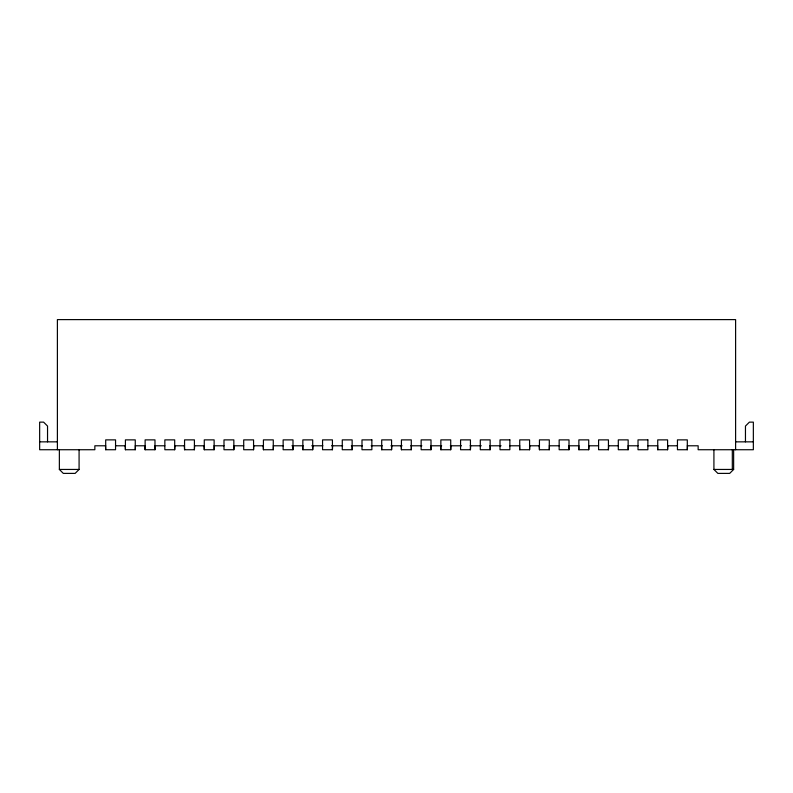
<?xml version="1.0" encoding="UTF-8"?>
<svg xmlns="http://www.w3.org/2000/svg" width="793" height="793" viewBox="0 0 793 793"><rect width="100%" height="100%" fill="white"/><g stroke="black" fill="none" stroke-linecap="round" stroke-linejoin="round"><path stroke-width="1.19" d="M125.215 445.785L125.413 449.73L135.266 449.73L135.464 445.785M144.931 445.785L145.129 449.73L154.982 449.73L155.18 445.785M174.698 449.73L174.698 439.877L164.845 439.877L164.845 449.73L174.698 449.73L174.896 445.785M184.363 445.785L184.561 449.73L194.414 449.73L194.612 445.785M204.079 445.785L204.277 449.73L214.13 449.73L214.328 445.785M233.846 449.73L233.846 439.877L223.993 439.877L223.993 449.73L233.846 449.73L234.044 445.785M253.562 449.73L253.562 439.877L243.709 439.877L243.709 449.73L253.562 449.73L253.76 445.785M263.226 445.785L263.425 449.73L273.278 449.73L273.476 445.785M292.994 449.73L292.994 439.877L283.141 439.877L283.141 449.73L292.994 449.73L293.192 445.785M302.658 445.785L302.847 449.73L312.71 449.73L312.908 445.785M332.426 449.73L332.426 439.877L322.563 439.877L322.563 449.73L332.426 449.73L332.624 445.785M352.142 449.73L352.142 439.877L342.279 439.877L342.279 449.73L352.142 449.73L352.34 445.785M381.512 445.785L381.711 449.73L391.573 449.73L391.772 445.785M401.228 445.785L401.427 449.73L411.289 449.73L411.488 445.785M431.005 449.73L431.005 439.877L421.142 439.877L421.142 449.73L431.005 449.73L431.204 445.785M440.66 445.785L440.858 449.73L450.721 449.73L450.92 445.785M470.437 449.73L470.437 439.877L460.574 439.877L460.574 449.73L470.437 449.73L470.626 445.785M490.153 449.73L490.153 439.877L480.29 439.877L480.29 449.73L490.153 449.73L490.342 445.785M519.524 445.785L519.722 449.73L529.575 449.73L529.774 445.785M539.24 445.785L539.438 449.73L549.291 449.73L549.49 445.785M569.007 449.73L569.007 439.877L559.154 439.877L559.154 449.73L569.007 449.73L569.205 445.785M578.672 445.785L578.87 449.73L588.723 449.73L588.921 445.785M608.439 449.73L608.439 439.877L598.586 439.877L598.586 449.73L608.439 449.73L608.637 445.785M628.155 449.73L628.155 439.877L618.302 439.877L618.302 449.73L628.155 449.73L628.353 445.785M657.536 445.785L657.734 449.73L667.587 449.73L667.785 445.785M687.303 449.73L687.303 439.877L677.45 439.877L677.45 449.73L687.303 449.73L687.501 445.785M79.082 449.73L79.082 469.446L75.137 473.391L63.311 473.391L59.366 469.446L59.366 449.73M733.634 449.73L733.634 469.446L729.689 473.391L717.863 473.391L713.918 469.446L713.918 449.73M39.65 441.85L57.393 441.85M735.607 441.85L753.35 441.85M105.697 445.785L94.853 445.785L94.853 449.73L39.65 449.73L39.65 422.134L43.595 422.134L47.54 426.069L47.54 441.85M115.55 445.785L125.413 445.785M135.266 445.785L145.129 445.785M154.982 445.785L164.845 445.785M174.698 445.785L184.561 445.785M194.414 445.785L204.277 445.785M214.13 445.785L223.993 445.785M233.846 445.785L243.709 445.785M253.562 445.785L263.464 445.785M273.278 445.785L283.26 445.785M291.923 445.785L303.065 445.785M311.728 445.785L322.87 445.785M331.533 445.785L342.665 445.785M351.329 445.785L362.47 445.785M371.134 445.785L382.266 445.785M390.929 445.785L402.071 445.785M410.734 445.785L421.866 445.785M430.53 445.785L441.671 445.785M450.335 445.785L461.467 445.785M470.13 445.785L481.272 445.785M489.935 445.785L501.077 445.785M509.74 445.785L519.722 445.785M529.536 445.785L539.438 445.785M549.291 445.785L559.154 445.785M569.007 445.785L578.87 445.785M588.723 445.785L598.586 445.785M608.439 445.785L618.302 445.785M628.155 445.785L638.018 445.785M647.871 445.785L657.734 445.785M667.587 445.785L677.45 445.785M687.303 445.785L698.147 445.785L698.147 449.73L753.35 449.73L753.35 422.134L749.405 422.134L745.46 426.069L745.46 441.85M105.697 449.73L115.55 449.73L115.55 439.877L105.697 439.877L105.697 449.73L105.499 445.785M59.366 469.446L79.082 469.446M713.918 469.446L733.634 469.446M735.607 449.73L735.607 319.609L57.393 319.609L57.393 449.73M732.316 449.73L732.316 469.446M667.587 449.73L667.587 439.877L657.734 439.877L657.734 449.73M588.723 449.73L588.723 439.877L578.87 439.877L578.87 449.73M549.291 449.73L549.291 439.877L539.438 439.877L539.438 449.73M529.575 449.73L529.575 439.877L519.722 439.877L519.722 449.73M450.721 449.73L450.721 439.877L440.858 439.877L440.858 449.73M411.289 449.73L411.289 439.877L401.427 439.877L401.427 449.73M391.573 449.73L391.573 439.877L381.711 439.877L381.711 449.73M312.71 449.73L312.71 439.877L302.847 439.877L302.847 449.73M273.278 449.73L273.278 439.877L263.425 439.877L263.425 449.73M214.13 449.73L214.13 439.877L204.277 439.877L204.277 449.73M194.414 449.73L194.414 439.877L184.561 439.877L184.561 449.73M154.982 449.73L154.982 439.877L145.129 439.877L145.129 449.73M135.266 449.73L135.266 439.877L125.413 439.877L125.413 449.73M371.858 439.877L361.995 439.877L361.995 449.73L371.858 449.73L371.858 439.877M509.859 439.877L500.006 439.877L500.006 449.73L509.859 449.73L509.859 439.877M647.871 439.877L638.018 439.877L638.018 449.73L647.871 449.73L647.871 439.877"/></g></svg>
